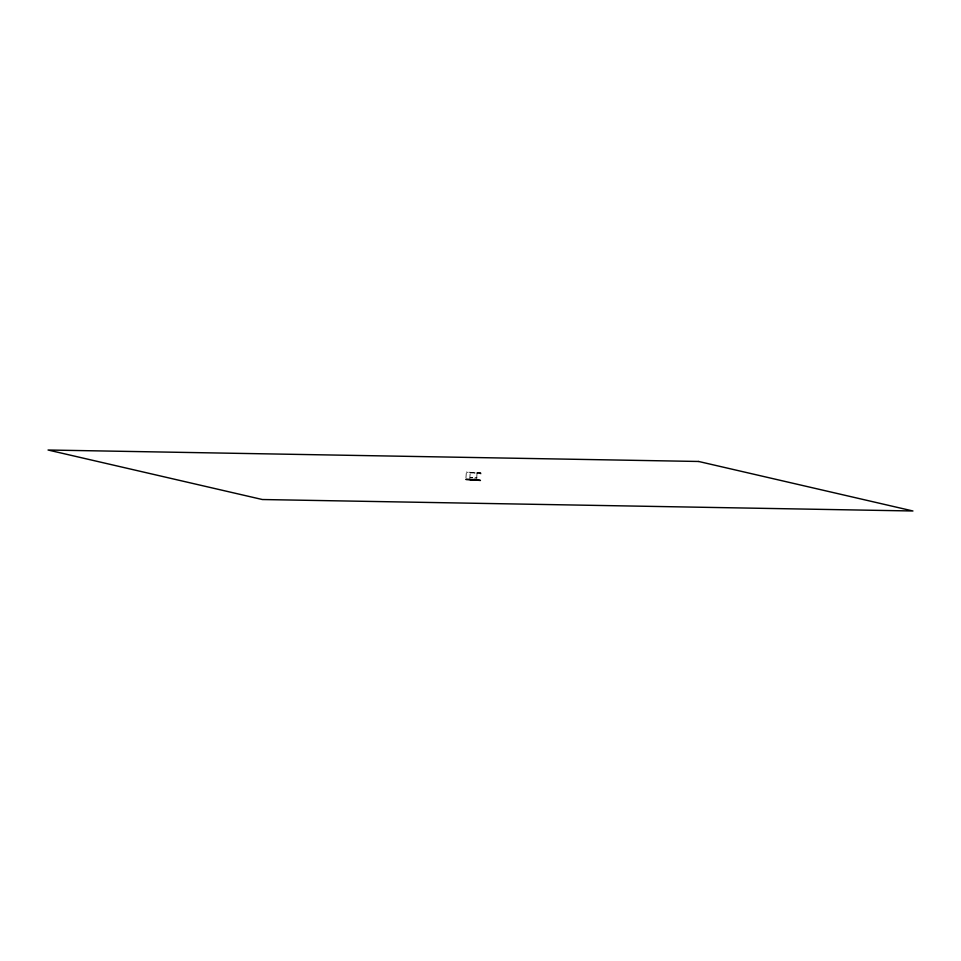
<?xml version="1.0" encoding="UTF-8"?>
<svg xmlns="http://www.w3.org/2000/svg" width="961" height="961" viewBox="0 0 961 961"><rect width="100%" height="100%" fill="white"/><g stroke="black" fill="none" stroke-linecap="round" stroke-linejoin="round"><path stroke-width="0.72" stroke-dasharray="4.8 3.6" d="M465.953 477.929L466.337 472.031L480.932 473.076L480.632 477.497M469.785 478.794L470.169 472.896L466.337 472.031M474.986 479.551L475.118 477.557L477.088 477.953L470.121 477.449L475.19 477.533M476.716 478.11L477.1 472.211M479.467 473.016L480.272 473.028M480.032 473.004L479.263 472.98M477.605 472.98L476.968 472.944L478.842 472.968M470.169 472.896L480.932 473.076M477.329 472.98L476.8 472.968M474.374 472.884L474.998 472.944M470.554 477.485L472.151 477.845"/><path stroke-width="1.44" d="M476.608 479.575L465.857 479.407L480.44 480.452L476.608 479.575M475.046 479.695L469.977 479.611L476.944 480.128L475.046 479.695M698.623 461.472L48.05 450.012L262.377 499.528L912.95 510.988L698.623 461.472"/></g></svg>
